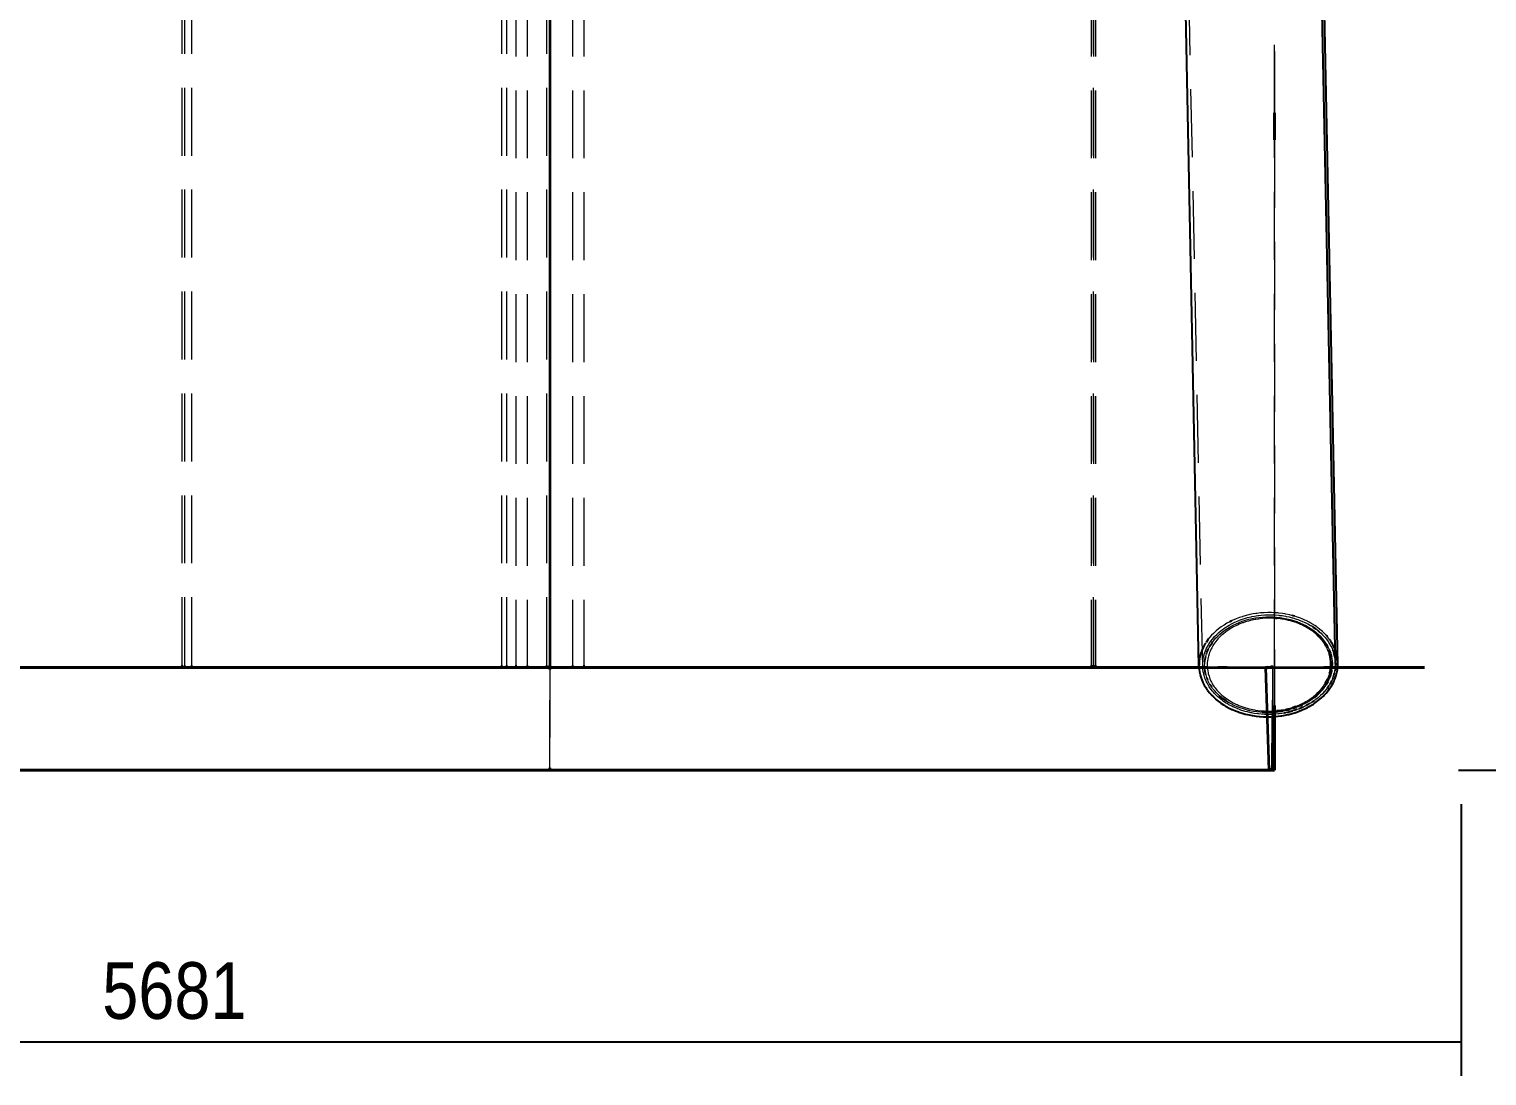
# Model space of a CAD drawing. Header units: millimetres. Extents: x -11795 to 47768, y 22971 to 65021.
# Drawn here: x 17694 to 20911, y 30598 to 32909 of the extents above; entities that cross this region are included whole.
import ezdxf

# ---------------------------------------------------------------- set-up
doc = ezdxf.new("R2010")
doc.units = ezdxf.units.MM
doc.linetypes.add('HIDDEN_50', pattern=[225, 150, -75])
for name, color, linetype, lineweight in [('DIMENSIONS', 3, 'Continuous', 18), ('PLATE_HIDDEN', 8, 'HIDDEN_50', 18), ('PLATE_VISIBLE', 7, 'Continuous', 35), ('PROFILE_HIDDEN', 9, 'HIDDEN_50', 18), ('PROFILE_VISIBLE', 4, 'Continuous', 25)]:
    doc.layers.add(name, color=color, linetype=linetype, lineweight=lineweight)
doc.styles.add('OpenSansCondensed-Light', font='OpenSansCondensed-Light.ttf')
doc.dimstyles.new('DIM_1_50', dxfattribs={"dimscale": 50, "dimtxt": 2.5, "dimasz": 2.5, "dimexe": 1.5, "dimexo": 1.5, "dimgap": 1, "dimtad": 1, "dimdec": 0, "dimzin": 12, "dimdsep": 46, "dimtxsty": 'OpenSansCondensed-Light', "dimtsz": 0.00125, "dimcen": 2.5, "dimclrd": 3, "dimclre": 3, "dimclrt": 3, "dimazin": 3, "dimtfac": 0.5, "dimtmove": 2, "dimatfit": 3})

msp = doc.modelspace()

# ---------------------------------------------------------------- linework, layer by layer
at = {"layer": 'PLATE_HIDDEN'}
for p, q in [((18842.9, 34845.3), (18842.9, 31505)), ((18842.9, 34845.3), (18842.9, 31505)), ((18842.9, 31505), (18842.9, 34845.3)), ((18842.9, 34845.3), (18842.9, 31505)), ((18842.9, 34349.3), (18842.9, 31505)), ((18842.9, 31505), (18842.9, 34349.3)), ((18842.9, 31505), (18842.9, 34349.3)), ((20042.9, 34349.3), (20042.9, 31505)), ((20042.9, 31505), (20042.9, 34349.3)), ((20442.9, 33534.8), (20442.9, 32724.9)), ((20442.9, 32724.9), (20442.9, 33534.8)), ((20442.9, 33534.8), (20442.9, 32724.9)), ((20442.9, 32724.9), (20442.9, 33534.8)), ((20442.9, 33534.5), (20442.9, 32724.7)), ((20442.9, 32724.7), (20442.9, 33534.5)), ((20442.9, 32664.9), (20442.9, 31500)), ((20442.9, 31500), (20442.9, 32664.9)), ((20442.9, 32664.9), (20442.9, 31500)), ((20442.9, 31500), (20442.9, 32664.9)), ((20442.9, 32664.7), (20442.9, 31500)), ((20442.9, 31500), (20442.9, 32664.7)), ((20317.9, 31500), (20287.9, 31500)), ((20287.9, 31500), (20317.9, 31500)), ((20317.9, 31500), (20287.9, 31500)), ((20317.9, 31500), (20287.9, 31500)), ((20287.9, 31500), (20317.9, 31500)), ((20287.9, 31500), (20317.9, 31500)), ((20317.9, 31500), (20287.9, 31500)), ((20287.9, 31500), (20317.9, 31500)), ((20317.9, 31500), (20287.9, 31500)), ((20287.9, 31500), (20317.9, 31500)), ((20317.9, 31500), (20287.9, 31500)), ((20287.9, 31500), (20317.9, 31500)), ((20287.9, 31500), (20317.9, 31500)), ((20287.9, 31500), (20317.9, 31500)), ((20287.9, 31500), (20317.9, 31500)), ((20317.9, 31500), (20287.9, 31500)), ((20287.9, 31500), (20317.9, 31500)), ((20291.6, 31500), (20442.9, 31500)), ((20442.9, 31500), (20291.6, 31500)), ((20294.8, 31500), (20551.5, 31500)), ((20551.5, 31500), (20294.8, 31500)), ((20551.5, 31500), (20294.8, 31500)), ((20442.9, 31500), (20337.9, 31500)), ((20337.9, 31500), (20442.9, 31500)), ((20442.9, 31500), (20337.9, 31500)), ((20442.9, 31500), (20337.9, 31500)), ((20337.9, 31500), (20442.9, 31500)), ((20337.9, 31500), (20442.9, 31500)), ((20442.9, 31500), (20337.9, 31500)), ((20337.9, 31500), (20442.9, 31500)), ((20442.9, 31500), (20337.9, 31500)), ((20337.9, 31500), (20442.9, 31500)), ((20442.9, 31500), (20337.9, 31500)), ((20337.9, 31500), (20442.9, 31500)), ((20337.9, 31500), (20442.9, 31500)), ((20337.9, 31500), (20442.9, 31500)), ((20337.9, 31500), (20442.9, 31500)), ((20442.9, 31500), (20337.9, 31500)), ((20337.9, 31500), (20442.9, 31500)), ((20438.3, 31503.3), (20427.1, 31500.8)), ((20427.1, 31500.8), (20438.3, 31503.3)), ((20559.6, 31500), (20430.3, 31500)), ((20430.3, 31500), (20559.6, 31500)), ((20437.7, 31277.9), (20438.3, 31503.3)), ((20438.3, 31503.3), (20438, 31393)), ((20442.9, 31416.1), (20442.9, 31500)), ((20442.9, 31500), (20442.9, 31416.1)), ((20442.9, 31500), (20442.9, 31416.1)), ((20442.9, 31416.1), (20442.9, 31500)), ((20442.9, 31500), (20442.9, 31416.1)), ((20442.9, 31416.1), (20442.9, 31500)), ((20442.9, 31500), (20442.9, 31416.1)), ((20442.9, 31500), (20442.9, 31416.1)), ((20442.9, 31500), (20442.9, 31416.1)), ((20442.9, 31500), (20442.9, 31416.1)), ((20442.9, 31416.1), (20442.9, 31500)), ((18842.9, 31278), (18842.9, 31495.1)), ((18842.9, 31495.1), (18842.9, 31278)), ((18842.9, 31278), (18842.9, 31495.1)), ((18842.9, 31495.1), (18842.9, 31278)), ((18842.9, 31278), (18842.9, 31495.1)), ((18842.9, 31495.1), (18842.9, 31278)), ((18842.9, 31495.1), (18842.9, 31278)), ((20423.6, 31495.1), (20431.1, 31278))]:
    msp.add_line(p, q, dxfattribs=at)
at = {"layer": 'PLATE_VISIBLE'}
for p, q in [((18842.9, 34349.3), (18842.9, 31500)), ((20442.9, 32724.9), (20442.9, 32664.9)), ((20442.9, 32664.9), (20442.9, 32724.9)), ((20442.9, 32724.9), (20442.9, 32664.9)), ((20442.9, 32664.9), (20442.9, 32724.9)), ((20442.9, 32724.7), (20442.9, 32664.7)), ((20442.9, 32664.7), (20442.9, 32724.7)), ((18842.9, 31500), (17242.9, 31500)), ((18842.9, 31500), (17242.9, 31500)), ((20287.9, 31500), (17242.9, 31500)), ((17242.9, 31500), (20287.9, 31500)), ((20287.9, 31500), (17242.9, 31500)), ((20287.9, 31500), (17242.9, 31500)), ((17242.9, 31500), (20287.9, 31500)), ((17242.9, 31500), (20287.9, 31500)), ((20287.9, 31500), (17242.9, 31500)), ((18842.9, 31500), (17242.9, 31500)), ((17242.9, 31500), (18842.9, 31500)), ((17242.9, 31500), (20287.9, 31500)), ((20287.9, 31500), (17242.9, 31500)), ((17242.9, 31500), (20287.9, 31500)), ((17242.9, 31500), (20287.9, 31500)), ((17242.9, 31500), (20287.9, 31500)), ((17242.9, 31500), (20287.9, 31500)), ((17242.9, 31500), (20287.9, 31500)), ((18842.9, 31505), (18842.9, 31500)), ((18842.9, 31505), (18842.9, 31500)), ((18842.9, 31505), (18842.9, 31500)), ((18842.9, 31500), (18842.9, 31505)), ((18842.9, 31500), (18842.9, 31505)), ((18842.9, 31505), (18842.9, 31500)), ((18842.9, 31500), (18842.9, 31505)), ((18842.9, 31500), (20287.9, 31500)), ((20287.9, 31500), (18842.9, 31500)), ((18842.9, 31495.1), (18842.9, 31500)), ((18842.9, 31500), (18842.9, 31495.1)), ((18842.9, 31495.1), (18842.9, 31500)), ((18842.9, 31500), (18842.9, 31495.1)), ((18842.9, 31495.1), (18842.9, 31500)), ((18842.9, 31500), (18842.9, 31495.1)), ((20287.9, 31500), (18842.9, 31500)), ((18842.9, 31500), (18842.9, 31495.1)), ((20042.9, 31505), (20042.9, 31500)), ((20042.9, 31500), (20042.9, 31505)), ((20042.9, 31500), (20291.6, 31500)), ((20291.6, 31500), (20042.9, 31500)), ((20112.2, 31500), (20294.8, 31500)), ((20294.8, 31500), (20112.2, 31500)), ((20294.8, 31500), (20112.2, 31500)), ((20112.2, 31500), (20773.6, 31500)), ((20337.9, 31500), (20317.9, 31500)), ((20317.9, 31500), (20337.9, 31500)), ((20337.9, 31500), (20317.9, 31500)), ((20337.9, 31500), (20317.9, 31500)), ((20317.9, 31500), (20337.9, 31500)), ((20317.9, 31500), (20337.9, 31500)), ((20337.9, 31500), (20317.9, 31500)), ((20317.9, 31500), (20337.9, 31500)), ((20337.9, 31500), (20317.9, 31500)), ((20317.9, 31500), (20337.9, 31500)), ((20337.9, 31500), (20317.9, 31500)), ((20317.9, 31500), (20337.9, 31500)), ((20317.9, 31500), (20337.9, 31500)), ((20317.9, 31500), (20337.9, 31500)), ((20317.9, 31500), (20337.9, 31500)), ((20337.9, 31500), (20317.9, 31500)), ((20317.9, 31500), (20337.9, 31500)), ((20427.1, 31500.8), (20423.4, 31500)), ((20423.4, 31500), (20427.1, 31500.8)), ((20423.4, 31500), (20423.6, 31495.1)), ((20431.2, 31273.1), (20423.4, 31500)), ((20430.3, 31500), (20425.3, 31500)), ((20425.3, 31500), (20430.3, 31500)), ((20551.5, 31500), (20773.6, 31500)), ((20773.6, 31500), (20551.5, 31500)), ((20773.6, 31500), (20551.5, 31500)), ((20773.6, 31500), (20559.6, 31500)), ((20559.6, 31500), (20773.6, 31500)), ((20442.9, 31273.1), (20442.9, 31416.1)), ((20442.9, 31416.1), (20442.9, 31273.1)), ((20442.9, 31416.1), (20442.9, 31273.1)), ((20442.9, 31273.1), (20442.9, 31416.1)), ((20442.9, 31416.1), (20442.9, 31273.1)), ((20442.9, 31273.1), (20442.9, 31416.1)), ((20442.9, 31416.1), (20442.9, 31273.1)), ((20442.9, 31416.1), (20442.9, 31273.1)), ((20442.9, 31416.1), (20442.9, 31273.1)), ((20442.9, 31416.1), (20442.9, 31273.1)), ((20442.9, 31273.1), (20442.9, 31416.1)), ((20438, 31393), (20437.7, 31273.1)), ((20442.9, 31273.1), (17242.9, 31273.1)), ((17242.9, 31273.1), (20442.9, 31273.1)), ((20442.9, 31273.1), (17242.9, 31273.1)), ((20442.9, 31273.1), (17242.9, 31273.1)), ((20442.9, 31273.1), (17242.9, 31273.1)), ((20442.9, 31273.1), (17242.9, 31273.1)), ((18842.9, 31273.1), (18842.9, 31278)), ((18842.9, 31278), (18842.9, 31273.1)), ((18842.9, 31273.1), (18842.9, 31278)), ((18842.9, 31278), (18842.9, 31273.1)), ((18842.9, 31273.1), (18842.9, 31278)), ((18842.9, 31278), (18842.9, 31273.1)), ((18842.9, 31278), (18842.9, 31273.1)), ((18842.9, 31273.1), (20442.9, 31273.1)), ((20431.1, 31278), (20431.2, 31273.1)), ((20431.2, 31273.1), (20437.7, 31273.1)), ((20437.7, 31273.1), (20431.2, 31273.1)), ((20437.7, 31273.1), (20437.7, 31277.9))]:
    msp.add_line(p, q, dxfattribs=at)
at = {"layer": 'PROFILE_HIDDEN'}
for p, q in [((18031.4, 31505), (18031.4, 34849.6)), ((18031.4, 31505), (18031.4, 34849.6)), ((18037.4, 31505), (18037.4, 34849.6)), ((18037.4, 31505), (18037.4, 34849.6)), ((18052.9, 31505), (18052.9, 34849.6)), ((18052.9, 31505), (18052.9, 34849.6)), ((20284.2, 31502.2), (20221.1, 34606.2)), ((18736.9, 31505), (18736.9, 34430)), ((18736.9, 31505), (18736.9, 34430)), ((18748.2, 31505), (18748.2, 34430)), ((18748.2, 31505), (18748.2, 34430)), ((18836.9, 31505), (18836.9, 34430)), ((18836.9, 31505), (18836.9, 34430)), ((18767.9, 34349.3), (18767.9, 31505)), ((18767.9, 34349.3), (18767.9, 31505)), ((18792.9, 34349.3), (18792.9, 31505)), ((18792.9, 34349.3), (18792.9, 31505)), ((18892.9, 34349.3), (18892.9, 31505)), ((18892.9, 34349.3), (18892.9, 31505)), ((18917.9, 34349.3), (18917.9, 31505)), ((18917.9, 34349.3), (18917.9, 31505)), ((20037.9, 34349.3), (20037.9, 31505)), ((20037.9, 34349.3), (20037.9, 31505)), ((20037.9, 34349.3), (20037.9, 31505)), ((20037.9, 34349.3), (20037.9, 31505)), ((20047.9, 34349.3), (20047.9, 31505)), ((20047.9, 34349.3), (20047.9, 31505)), ((20047.9, 34349.3), (20047.9, 31505)), ((20047.9, 34349.3), (20047.9, 31505)), ((20337.5, 31597.4), (20331.2, 31593.6)), ((20342.8, 31600.3), (20337.5, 31597.4)), ((20342.6, 31593.3), (20348.9, 31596.8)), ((20343.5, 31600.6), (20342.8, 31600.3)), ((20351, 31604.3), (20347.6, 31602.6)), ((20348.9, 31596.8), (20351, 31597.8)), ((20356.5, 31606.6), (20351, 31604.3)), ((20351, 31597.8), (20355.4, 31599.9)), ((20351.1, 31593.2), (20357.7, 31596.4)), ((20355.4, 31599.9), (20362.1, 31602.8)), ((20358, 31607.3), (20356.5, 31606.6)), ((20357.7, 31596.4), (20364.5, 31599.3)), ((20365.3, 31610), (20358, 31607.3)), ((20365, 31595.5), (20360.7, 31593.6)), ((20362.1, 31602.8), (20364.3, 31603.7)), ((20364.3, 31603.7), (20369.1, 31605.5)), ((20364.5, 31599.3), (20371.5, 31601.9)), ((20371.6, 31598.1), (20365, 31595.5)), ((20371, 31611.9), (20365.3, 31610)), ((20369.1, 31605.5), (20376.2, 31607.8)), ((20372.7, 31612.5), (20371, 31611.9)), ((20371.5, 31601.9), (20378.6, 31604.2)), ((20373.7, 31598.8), (20371.6, 31598.1)), ((20380.3, 31614.6), (20372.7, 31612.5)), ((20378.4, 31600.5), (20373.7, 31598.8)), ((20376.2, 31607.8), (20378.3, 31608.5)), ((20378.3, 31608.5), (20383.4, 31609.9)), ((20385.4, 31602.5), (20378.4, 31600.5)), ((20378.6, 31604.2), (20385.9, 31606.2)), ((20386.1, 31616), (20380.3, 31614.6)), ((20383.4, 31609.9), (20390.8, 31611.7)), ((20387.5, 31603), (20385.4, 31602.5)), ((20385.9, 31606.2), (20393.4, 31607.9)), ((20388.1, 31616.5), (20386.1, 31616)), ((20392.5, 31604.3), (20387.5, 31603)), ((20395.9, 31618.1), (20388.1, 31616.5)), ((20390.8, 31611.7), (20392.9, 31612.1)), ((20399.7, 31605.8), (20392.5, 31604.3)), ((20392.9, 31612.1), (20398.3, 31613.2)), ((20393.4, 31607.9), (20400.9, 31609.3)), ((20401.7, 31619), (20395.9, 31618.1)), ((20398.3, 31613.2), (20405.9, 31614.4)), ((20401.7, 31606.1), (20399.7, 31605.8)), ((20400.9, 31609.3), (20408.6, 31610.4)), ((20403.9, 31619.3), (20401.7, 31619)), ((20407, 31606.9), (20401.7, 31606.1)), ((20411.9, 31620.2), (20403.9, 31619.3)), ((20405.9, 31614.4), (20407.9, 31614.7)), ((20414.4, 31607.8), (20407, 31606.9)), ((20407.9, 31614.7), (20413.5, 31615.3)), ((20408.6, 31610.4), (20416.3, 31611.1)), ((20417.7, 31620.6), (20411.9, 31620.2)), ((20413.5, 31615.3), (20421.2, 31615.9)), ((20416.3, 31608), (20414.4, 31607.8)), ((20416.3, 31611.1), (20424, 31611.6)), ((20421.8, 31608.4), (20416.3, 31608)), ((20419.9, 31620.8), (20417.7, 31620.6)), ((20428, 31621.1), (20419.9, 31620.8)), ((20421.2, 31615.9), (20423.2, 31616)), ((20429.3, 31608.7), (20421.8, 31608.4)), ((20423.2, 31616), (20429, 31616.2)), ((20424, 31611.6), (20431.8, 31611.7)), ((20433.7, 31621.1), (20428, 31621.1)), ((20429, 31616.2), (20436.7, 31616.2)), ((20431.1, 31608.7), (20429.3, 31608.7)), ((20436.7, 31608.7), (20431.1, 31608.7)), ((20431.8, 31611.7), (20439.5, 31611.5)), ((20436.1, 31621), (20433.7, 31621.1)), ((20444.2, 31620.7), (20436.1, 31621)), ((20436.7, 31616.2), (20438.5, 31616.1)), ((20444.2, 31608.3), (20436.7, 31608.7)), ((20438.5, 31616.1), (20444.4, 31615.8)), ((20439.5, 31611.5), (20447.2, 31611)), ((20449.7, 31620.2), (20444.2, 31620.7)), ((20445, 31608.2), (20444.2, 31608.3)), ((20444.4, 31615.8), (20452.1, 31615.2)), ((20447.2, 31611), (20454.9, 31610.2)), ((20451.6, 31607.7), (20448.7, 31607.9)), ((20452.2, 31620), (20449.7, 31620.2)), ((20458.9, 31606.7), (20451.6, 31607.7)), ((20452.1, 31615.2), (20453.7, 31615)), ((20460.2, 31619), (20452.2, 31620)), ((20453.7, 31615), (20459.7, 31614.3)), ((20454.9, 31610.2), (20462.5, 31609)), ((20460.4, 31606.5), (20458.9, 31606.7)), ((20459.7, 31614.3), (20467.2, 31613)), ((20465.4, 31618.1), (20460.2, 31619)), ((20466.1, 31605.5), (20460.4, 31606.5)), ((20462.5, 31609), (20470, 31607.5)), ((20468, 31617.7), (20465.4, 31618.1)), ((20473.3, 31603.9), (20466.1, 31605.5)), ((20467.2, 31613), (20468.7, 31612.7)), ((20475.8, 31616.1), (20468, 31617.7)), ((20468.7, 31612.7), (20474.7, 31611.5)), ((20470, 31607.5), (20477.3, 31605.8)), ((20474.6, 31603.6), (20473.3, 31603.9)), ((20480.3, 31602.1), (20474.6, 31603.6)), ((20474.7, 31611.5), (20482, 31609.7)), ((20480.8, 31614.8), (20475.8, 31616.1)), ((20477.3, 31605.8), (20484.5, 31603.7)), ((20487.2, 31600), (20480.3, 31602.1)), ((20482.1, 31614.5), (20480.8, 31614.8)), ((20482, 31609.7), (20483.3, 31609.3)), ((20483.3, 31609.3), (20489.2, 31607.6)), ((20484.5, 31603.7), (20491.6, 31601.3)), ((20490.9, 31611.9), (20487.2, 31613)), ((20488.3, 31599.6), (20487.2, 31600)), ((20493.9, 31597.6), (20488.3, 31599.6)), ((20489.2, 31607.6), (20496.2, 31605.2)), ((20495.6, 31610.3), (20490.9, 31611.9)), ((20491.6, 31601.3), (20498.4, 31598.6)), ((20500.4, 31594.9), (20493.9, 31597.6)), ((20498.3, 31609.4), (20495.6, 31610.3)), ((20496.2, 31605.2), (20497.3, 31604.7)), ((20497.3, 31604.7), (20503, 31602.5)), ((20505.4, 31606.5), (20498.3, 31609.4)), ((20498.4, 31598.6), (20505.1, 31595.7)), ((20501.4, 31594.5), (20500.4, 31594.9)), ((20503, 31602.5), (20509.6, 31599.5)), ((20505.1, 31595.7), (20511.5, 31592.5)), ((20509.6, 31604.6), (20505.4, 31606.5)), ((20512.3, 31603.4), (20509.6, 31604.6)), ((20509.6, 31599.5), (20510.6, 31599.1)), ((20510.6, 31599.1), (20516, 31596.3)), ((20519, 31600.1), (20512.3, 31603.4)), ((20516, 31596.3), (20522.2, 31592.9)), ((20522.8, 31597.9), (20519, 31600.1)), ((20525.4, 31596.4), (20522.8, 31597.9)), ((20531.6, 31592.6), (20525.4, 31596.4)), ((20298.8, 31565.3), (20297, 31563)), ((20299.4, 31566), (20298.8, 31565.3)), ((20303.8, 31571.1), (20299.4, 31566)), ((20302.3, 31558.1), (20306.2, 31563.2)), ((20307.9, 31575.2), (20303.8, 31571.1)), ((20306.2, 31563.2), (20307.9, 31565.1)), ((20308.7, 31576), (20307.9, 31575.2)), ((20307.9, 31565.1), (20310.5, 31568.1)), ((20308.6, 31559.4), (20312.8, 31564.4)), ((20313.8, 31580.7), (20308.7, 31576)), ((20310.5, 31568.1), (20315.1, 31572.8)), ((20312.8, 31564.4), (20317.3, 31569.1)), ((20318.4, 31584.5), (20313.8, 31580.7)), ((20315.1, 31572.8), (20316.9, 31574.5)), ((20317.9, 31563), (20316.3, 31561.1)), ((20316.9, 31574.5), (20320, 31577.3)), ((20317.3, 31569.1), (20322.2, 31573.7)), ((20320.5, 31565.8), (20317.9, 31563)), ((20319.3, 31585.2), (20318.4, 31584.5)), ((20325.1, 31589.5), (20319.3, 31585.2)), ((20320, 31577.3), (20325.2, 31581.7)), ((20325.1, 31570.2), (20320.5, 31565.8)), ((20322.2, 31573.7), (20327.4, 31578.1)), ((20330.1, 31592.8), (20325.1, 31589.5)), ((20326.9, 31571.9), (20325.1, 31570.2)), ((20325.2, 31581.7), (20327.2, 31583.2)), ((20329.9, 31574.5), (20326.9, 31571.9)), ((20327.2, 31583.2), (20330.7, 31585.8)), ((20327.4, 31578.1), (20332.9, 31582.2)), ((20335.1, 31578.6), (20329.9, 31574.5)), ((20331.2, 31593.6), (20330.1, 31592.8)), ((20330.7, 31585.8), (20336.5, 31589.7)), ((20332.9, 31582.2), (20338.7, 31586.1)), ((20337.1, 31580), (20335.1, 31578.6)), ((20336.5, 31589.7), (20338.6, 31591)), ((20340.6, 31582.5), (20337.1, 31580)), ((20338.6, 31591), (20342.6, 31593.3)), ((20338.7, 31586.1), (20344.8, 31589.8)), ((20346.3, 31586.1), (20340.6, 31582.5)), ((20344.8, 31589.8), (20351.1, 31593.2)), ((20348.4, 31587.2), (20346.3, 31586.1)), ((20352.3, 31589.5), (20348.4, 31587.2)), ((20358.5, 31592.6), (20352.3, 31589.5)), ((20360.7, 31593.6), (20358.5, 31592.6)), ((20506.7, 31592), (20501.4, 31594.5)), ((20512.8, 31588.8), (20506.7, 31592)), ((20511.5, 31592.5), (20517.7, 31589)), ((20513.6, 31588.3), (20512.8, 31588.8)), ((20518.6, 31585.3), (20513.6, 31588.3)), ((20517.7, 31589), (20523.6, 31585.3)), ((20524.1, 31581.7), (20518.6, 31585.3)), ((20522.2, 31592.9), (20523, 31592.4)), ((20523, 31592.4), (20525.5, 31590.8)), ((20523.6, 31585.3), (20529.2, 31581.3)), ((20524.8, 31581.2), (20524.1, 31581.7)), ((20529.4, 31577.8), (20524.8, 31581.2)), ((20529.2, 31581.3), (20534.5, 31577.1)), ((20534.4, 31573.6), (20529.4, 31577.8)), ((20535, 31590.2), (20531.6, 31592.6)), ((20534.3, 31584.8), (20536.7, 31582.9)), ((20534.9, 31573.2), (20534.4, 31573.6)), ((20534.5, 31577.1), (20539.5, 31572.7)), ((20537, 31571.3), (20534.9, 31573.2)), ((20537.4, 31588.4), (20535, 31590.2)), ((20543, 31584.1), (20537.4, 31588.4)), ((20539.5, 31572.7), (20541.8, 31570.4)), ((20543.5, 31564.8), (20541.3, 31567.1)), ((20541.6, 31578.9), (20544.1, 31576.7)), ((20546, 31581.5), (20543, 31584.1)), ((20544.1, 31576.7), (20544.6, 31576.3)), ((20544.6, 31576.3), (20548.8, 31572.2)), ((20548.3, 31579.5), (20546, 31581.5)), ((20553.2, 31574.7), (20548.3, 31579.5)), ((20548.8, 31572.2), (20553.2, 31567.4)), ((20555.7, 31572), (20553.2, 31574.7)), ((20553.2, 31567.4), (20553.6, 31567)), ((20553.6, 31567), (20557.3, 31562.5)), ((20556.7, 31570.9), (20555.7, 31572)), ((20557.3, 31562.5), (20561, 31557.5)), ((20562, 31564.6), (20559.9, 31567.2)), ((20564.1, 31561.8), (20562, 31564.6)), ((20286.7, 31525.3), (20288.3, 31531)), ((20288.3, 31531), (20289.2, 31533.6)), ((20289.2, 31533.6), (20290.3, 31536.6)), ((20291.1, 31554.6), (20289.6, 31552.2)), ((20290.3, 31536.6), (20292.8, 31542.2)), ((20292.8, 31542.2), (20294, 31544.5)), ((20294, 31544.5), (20295.6, 31547.6)), ((20295.6, 31547.6), (20298.8, 31552.9)), ((20298.3, 31530.3), (20296.7, 31524.9)), ((20297, 31540.9), (20298.3, 31543.7)), ((20298.3, 31543.7), (20299.9, 31546.4)), ((20299.3, 31532.8), (20298.3, 31530.3)), ((20298.8, 31552.9), (20300.2, 31555.1)), ((20300.4, 31535.7), (20299.3, 31532.8)), ((20300.2, 31555.1), (20302.3, 31558.1)), ((20302.8, 31541.1), (20300.4, 31535.7)), ((20304, 31543.3), (20302.8, 31541.1)), ((20305.6, 31546.3), (20304, 31543.3)), ((20308.8, 31551.4), (20305.6, 31546.3)), ((20306.7, 31556.9), (20308.6, 31559.4)), ((20310.3, 31553.4), (20308.8, 31551.4)), ((20312.4, 31556.3), (20310.3, 31553.4)), ((20316.3, 31561.1), (20312.4, 31556.3)), ((20551.2, 31555.3), (20549.3, 31557.7)), ((20550.4, 31560.8), (20552.4, 31558.3)), ((20552.9, 31552.6), (20551.4, 31554.9)), ((20552.4, 31558.3), (20555.9, 31553.1)), ((20555.9, 31553.1), (20557.5, 31550.5)), ((20557.4, 31545.2), (20556, 31547.7)), ((20560, 31539.9), (20558.8, 31542.4)), ((20562.2, 31534.6), (20560, 31539.9)), ((20560.5, 31545.1), (20561.9, 31542.4)), ((20561.2, 31557.1), (20564.3, 31552.3)), ((20561.9, 31542.4), (20563.1, 31539.7)), ((20563.1, 31531.8), (20562.2, 31534.4)), ((20565, 31560.5), (20564.1, 31561.8)), ((20564.3, 31552.3), (20567.3, 31546.9)), ((20567.4, 31546.6), (20569.9, 31541.5)), ((20569.9, 31541.5), (20571, 31538.7)), ((20572.2, 31535.7), (20573, 31533)), ((20284.2, 31508), (20284.4, 31510.8)), ((20284.2, 31502.2), (20284.2, 31508)), ((20284.3, 31500.7), (20284.2, 31502.2)), ((20284.4, 31510.8), (20284.6, 31513.8)), ((20284.6, 31513.8), (20285.4, 31519.6)), ((20285.4, 31519.6), (20286, 31522.3)), ((20286, 31522.3), (20286.7, 31525.3)), ((20288.5, 31503.7), (20288.6, 31509.6)), ((20288.8, 31497.9), (20288.5, 31503.7)), ((20288.6, 31509.6), (20288.9, 31512.5)), ((20290.9, 31524), (20291.6, 31526.9)), ((20291.6, 31526.9), (20292.5, 31529.7)), ((20294.4, 31510.9), (20294.2, 31508.2)), ((20294.2, 31508.2), (20294.2, 31502.6)), ((20294.2, 31502.6), (20294.2, 31501.2)), ((20294.6, 31513.7), (20294.4, 31510.9)), ((20294.4, 31498.4), (20294.5, 31497)), ((20295.5, 31519.3), (20294.6, 31513.7)), ((20296, 31521.9), (20295.5, 31519.3)), ((20296.7, 31524.9), (20296, 31521.9)), ((20568.4, 31522.7), (20568.9, 31519.8)), ((20568.9, 31519.8), (20569.7, 31514)), ((20569.8, 31502.4), (20569.2, 31496.6)), ((20569.7, 31514), (20569.8, 31511.1)), ((20569.9, 31505.3), (20569.8, 31502.4)), ((20284.5, 31496.4), (20284.5, 31497.8)), ((20285.3, 31490.6), (20284.5, 31496.4)), ((20285.9, 31487.8), (20285.3, 31490.6)), ((20286.6, 31484.9), (20285.9, 31487.8)), ((20288.2, 31479.2), (20286.6, 31484.9)), ((20289.1, 31476.6), (20288.2, 31479.2)), ((20289.1, 31495), (20288.8, 31497.9)), ((20290.2, 31473.6), (20289.1, 31476.6)), ((20292.6, 31468.1), (20290.2, 31473.6)), ((20292.2, 31480.7), (20291.4, 31483.5)), ((20293.2, 31477.9), (20292.2, 31480.7)), ((20293.8, 31465.7), (20292.6, 31468.1)), ((20294.5, 31497), (20295.3, 31491.4)), ((20295.3, 31491.4), (20295.9, 31488.7)), ((20296.5, 31469.5), (20295.4, 31472.3)), ((20295.9, 31488.7), (20296.5, 31485.9)), ((20296.5, 31485.9), (20298.1, 31480.4)), ((20299.3, 31464.1), (20296.5, 31469.5)), ((20298.1, 31480.4), (20299, 31477.9)), ((20299, 31477.9), (20300.1, 31475)), ((20300.1, 31475), (20302.4, 31469.7)), ((20302.4, 31469.7), (20303.7, 31467.4)), ((20303.7, 31467.4), (20305.2, 31464.6)), ((20554, 31463.5), (20555.5, 31466.1)), ((20560.8, 31476.6), (20561.9, 31479.3)), ((20562.8, 31473.8), (20561.4, 31471)), ((20562, 31479.6), (20563.7, 31484.7)), ((20563.9, 31476.6), (20562.8, 31473.8)), ((20563.7, 31484.7), (20564.4, 31487.5)), ((20569.7, 31472.9), (20568.5, 31470.3)), ((20569.2, 31496.6), (20568.7, 31493.7)), ((20570.8, 31475.7), (20569.7, 31472.9)), ((20575.2, 31489.9), (20574.5, 31487)), ((20575.7, 31492.8), (20575.2, 31490.1)), ((20295.3, 31462.7), (20293.8, 31465.7)), ((20298.5, 31457.4), (20295.3, 31462.7)), ((20300, 31455.2), (20298.5, 31457.4)), ((20300.9, 31461.5), (20299.3, 31464.1)), ((20302, 31452.3), (20300, 31455.2)), ((20305.9, 31447.3), (20302, 31452.3)), ((20306.1, 31453.7), (20304.3, 31456.3)), ((20305.2, 31464.6), (20308.3, 31459.5)), ((20307.7, 31445.3), (20305.9, 31447.3)), ((20310, 31448.7), (20306.1, 31453.7)), ((20310.1, 31442.5), (20307.7, 31445.3)), ((20308.3, 31459.5), (20309.8, 31457.4)), ((20309.8, 31457.4), (20311.8, 31454.6)), ((20314.3, 31443.9), (20310, 31448.7)), ((20314.7, 31437.8), (20310.1, 31442.5)), ((20311.8, 31454.6), (20315.7, 31449.8)), ((20319, 31439.3), (20314.3, 31443.9)), ((20316.6, 31436.1), (20314.7, 31437.8)), ((20315.7, 31449.8), (20317.4, 31447.9)), ((20319.6, 31433.4), (20316.6, 31436.1)), ((20317.4, 31447.9), (20319.9, 31445.2)), ((20321.5, 31437.1), (20319, 31439.3)), ((20319.9, 31445.2), (20324.4, 31440.8)), ((20324.4, 31440.8), (20326.3, 31439.1)), ((20326.3, 31439.1), (20329.2, 31436.6)), ((20329.2, 31436.6), (20334.4, 31432.6)), ((20524.1, 31432.3), (20528.7, 31435.7)), ((20528.7, 31435.7), (20533.7, 31439.9)), ((20533.7, 31439.9), (20534.3, 31440.4)), ((20534.3, 31440.4), (20538.5, 31444.3)), ((20538.5, 31444.3), (20542.9, 31448.8)), ((20543.7, 31437.2), (20538.7, 31432.8)), ((20542.9, 31448.8), (20543.3, 31449.3)), ((20543.3, 31449.3), (20546.9, 31453.6)), ((20545.6, 31447.6), (20543.4, 31445.2)), ((20544.3, 31437.8), (20543.7, 31437.2)), ((20548.5, 31441.9), (20544.3, 31437.8)), ((20547.7, 31450.1), (20545.6, 31447.6)), ((20546.9, 31453.6), (20548.8, 31456)), ((20550.7, 31444.3), (20548.5, 31441.9)), ((20551, 31458.9), (20554, 31463.5)), ((20553.6, 31457.6), (20551.7, 31455.1)), ((20557, 31451.6), (20553.3, 31447.2)), ((20555.3, 31460.3), (20553.6, 31457.6)), ((20558.9, 31454.2), (20557, 31451.6)), ((20564.1, 31462), (20562.5, 31459.6)), ((20565.6, 31464.7), (20564.1, 31462)), ((20324.8, 31429.1), (20319.6, 31433.4)), ((20326.9, 31427.6), (20324.8, 31429.1)), ((20330.3, 31425.1), (20326.9, 31427.6)), ((20336, 31421.3), (20330.3, 31425.1)), ((20334.4, 31432.6), (20336.4, 31431.2)), ((20338.3, 31420), (20336, 31421.3)), ((20336.4, 31431.2), (20339.8, 31428.8)), ((20340.8, 31422.9), (20337.8, 31424.8)), ((20342.1, 31417.7), (20338.3, 31420)), ((20339.8, 31428.8), (20345.5, 31425.2)), ((20346.9, 31419.5), (20340.8, 31422.9)), ((20348.4, 31414.4), (20342.1, 31417.7)), ((20345.5, 31425.2), (20347.7, 31424)), ((20353.4, 31416.2), (20346.9, 31419.5)), ((20347.7, 31424), (20351.5, 31421.9)), ((20350.6, 31413.3), (20348.4, 31414.4)), ((20354.9, 31411.3), (20350.6, 31413.3)), ((20351.5, 31421.9), (20357.6, 31418.9)), ((20360, 31413.3), (20353.4, 31416.2)), ((20361.6, 31408.5), (20354.9, 31411.3)), ((20357.6, 31418.9), (20359.9, 31417.9)), ((20359.9, 31417.9), (20364.1, 31416)), ((20366.9, 31410.6), (20360, 31413.3)), ((20363.9, 31407.6), (20361.6, 31408.5)), ((20368.5, 31405.9), (20363.9, 31407.6)), ((20364.1, 31416), (20370.7, 31413.5)), ((20373.9, 31408.3), (20366.9, 31410.6)), ((20375.6, 31403.7), (20368.5, 31405.9)), ((20370.7, 31413.5), (20372.9, 31412.8)), ((20372.9, 31412.8), (20377.4, 31411.2)), ((20381.1, 31406.2), (20373.9, 31408.3)), ((20377.9, 31403), (20375.6, 31403.7)), ((20377.4, 31411.2), (20384.4, 31409.3)), ((20382.8, 31401.7), (20377.9, 31403)), ((20388.5, 31404.4), (20381.1, 31406.2)), ((20390.2, 31400), (20382.8, 31401.7)), ((20384.4, 31409.3), (20386.6, 31408.7)), ((20386.6, 31408.7), (20391.5, 31407.6)), ((20396, 31402.9), (20388.5, 31404.4)), ((20391.5, 31407.6), (20398.7, 31406.2)), ((20403.5, 31401.8), (20396, 31402.9)), ((20398.7, 31406.2), (20400.8, 31405.9)), ((20400.8, 31405.9), (20406, 31405.1)), ((20411.2, 31401), (20403.5, 31401.8)), ((20406, 31405.1), (20413.3, 31404.3)), ((20413.3, 31404.3), (20415.4, 31404.2)), ((20415.4, 31404.2), (20420.8, 31403.8)), ((20420.8, 31403.8), (20428.2, 31403.6)), ((20428.2, 31403.6), (20430.1, 31403.6)), ((20430.1, 31403.6), (20435.7, 31403.7)), ((20435.7, 31403.7), (20443.1, 31404.2)), ((20443.1, 31404.2), (20444.9, 31404.3)), ((20444.9, 31404.3), (20447.7, 31404.6)), ((20458.7, 31406.1), (20459.5, 31406.2)), ((20459.5, 31406.2), (20465.1, 31407.3)), ((20465.1, 31404), (20461.3, 31403.3)), ((20465.1, 31407.3), (20468.7, 31408.1)), ((20468.8, 31404.9), (20465.1, 31404)), ((20473, 31409.1), (20473.7, 31409.3)), ((20473.7, 31409.3), (20479.3, 31410.8)), ((20479.8, 31407.8), (20476.2, 31406.8)), ((20479.3, 31410.8), (20482.8, 31411.9)), ((20483.4, 31408.9), (20479.8, 31407.8)), ((20482.9, 31403.8), (20482.1, 31403.6)), ((20485.7, 31404.7), (20482.9, 31403.8)), ((20490.2, 31414.5), (20492.9, 31415.5)), ((20493.9, 31412.7), (20490.5, 31411.4)), ((20495.6, 31408.1), (20492.1, 31406.9)), ((20492.9, 31415.5), (20499.5, 31418.2)), ((20497.3, 31414.1), (20493.9, 31412.7)), ((20496.3, 31408.4), (20495.6, 31408.1)), ((20499.5, 31418.2), (20500.6, 31418.8)), ((20500.6, 31418.8), (20505.8, 31421.3)), ((20507.3, 31418.7), (20504, 31417.1)), ((20505.8, 31421.3), (20511.9, 31424.5)), ((20509.1, 31413.9), (20505.8, 31412.4)), ((20513.6, 31422.1), (20507.3, 31418.7)), ((20510.2, 31414.5), (20509.1, 31413.9)), ((20512.8, 31415.9), (20510.2, 31414.5)), ((20511.9, 31424.5), (20512.8, 31425.1)), ((20512.8, 31425.1), (20517.8, 31428)), ((20519.7, 31425.8), (20513.6, 31422.1)), ((20517.8, 31428), (20523.4, 31431.8)), ((20521.7, 31420.8), (20518.6, 31419)), ((20525.5, 31429.7), (20519.7, 31425.8)), ((20522.6, 31421.4), (20521.7, 31420.8)), ((20525.1, 31423), (20522.6, 31421.4)), ((20523.4, 31431.8), (20524.1, 31432.3)), ((20528.3, 31431.8), (20525.5, 31429.7)), ((20533.3, 31428.6), (20530.5, 31426.6)), ((20534, 31429.1), (20533.3, 31428.6)), ((20538.7, 31432.8), (20534, 31429.1)), ((20392.5, 31399.6), (20390.2, 31400)), ((20397.7, 31398.6), (20392.5, 31399.6)), ((20405.3, 31397.5), (20397.7, 31398.6)), ((20407.5, 31397.3), (20405.3, 31397.5)), ((20412.9, 31396.8), (20407.5, 31397.3)), ((20415.1, 31400.7), (20411.2, 31401)), ((20420.6, 31396.3), (20412.9, 31396.8)), ((20422.7, 31396.2), (20420.6, 31396.3)), ((20428.4, 31396.1), (20422.7, 31396.2)), ((20436.1, 31396.2), (20428.4, 31396.1)), ((20438, 31396.3), (20436.1, 31396.2)), ((20443.8, 31396.7), (20438, 31396.3)), ((20451.5, 31397.4), (20443.8, 31396.7)), ((20453.3, 31397.7), (20451.5, 31397.4)), ((20459.1, 31398.5), (20453.3, 31397.7)), ((20462.9, 31399.1), (20459.1, 31398.5)), ((20468.3, 31400.2), (20467.5, 31400)), ((20471.2, 31400.8), (20468.3, 31400.2))]:
    msp.add_line(p, q, dxfattribs=at)
at = {"layer": 'PROFILE_VISIBLE'}
for p, q in [((20582.5, 31506.7), (20519.4, 34610.7)), ((20577.1, 31507.2), (20529.4, 33857.7)), ((20276, 31502.2), (20243.3, 33114.1)), ((20344.1, 31601), (20343.5, 31600.6)), ((20347.6, 31602.6), (20344.1, 31601)), ((20445.8, 31608.2), (20445, 31608.2)), ((20448.7, 31607.9), (20445.8, 31608.2)), ((20483.5, 31614.1), (20482.1, 31614.5)), ((20487.2, 31613), (20483.5, 31614.1)), ((20297, 31563), (20295.3, 31560.7)), ((20525.5, 31590.8), (20528.1, 31589.2)), ((20528.1, 31589.2), (20533.7, 31585.2)), ((20536.7, 31582.9), (20539.1, 31581.1)), ((20539.1, 31569.3), (20537, 31571.3)), ((20539.1, 31581.1), (20541.6, 31578.9)), ((20541.3, 31567.1), (20539.1, 31569.3)), ((20541.8, 31570.4), (20544.1, 31568.1)), ((20547.5, 31560.1), (20543.8, 31564.4)), ((20544.1, 31568.1), (20548.4, 31563.2)), ((20548.4, 31563.2), (20550.4, 31560.8)), ((20557.8, 31569.8), (20556.7, 31570.9)), ((20559.9, 31567.2), (20557.8, 31569.8)), ((20280.3, 31531.9), (20278.7, 31526.4)), ((20280.5, 31532.4), (20280.3, 31531.9)), ((20282.6, 31538.2), (20280.5, 31532.4)), ((20284.9, 31543.4), (20282.6, 31538.2)), ((20285.2, 31544), (20284.9, 31543.4)), ((20288.2, 31549.7), (20285.2, 31544)), ((20289.6, 31552.2), (20288.2, 31549.7)), ((20295.3, 31560.7), (20291.5, 31555.3)), ((20292.5, 31529.7), (20293.4, 31532.6)), ((20293.4, 31532.6), (20295.7, 31538.2)), ((20295.7, 31538.2), (20297, 31540.9)), ((20299.9, 31546.4), (20301.4, 31549.1)), ((20301.4, 31549.1), (20304.8, 31554.3)), ((20304.8, 31554.3), (20306.7, 31556.9)), ((20549.3, 31557.7), (20547.5, 31560.1)), ((20554.5, 31550.3), (20552.9, 31552.6)), ((20556, 31547.7), (20554.5, 31550.3)), ((20557.5, 31550.5), (20559.1, 31547.8)), ((20558.8, 31542.4), (20557.6, 31544.9)), ((20559.1, 31547.8), (20560.5, 31545.1)), ((20563.1, 31539.7), (20564.3, 31536.9)), ((20564, 31529.2), (20563.1, 31531.8)), ((20564.3, 31536.9), (20566.3, 31531.3)), ((20565.9, 31559.3), (20565, 31560.5)), ((20569.3, 31553.8), (20565.9, 31559.3)), ((20566.3, 31531.3), (20567.8, 31525.6)), ((20570.9, 31551), (20569.3, 31553.8)), ((20572.4, 31548.2), (20570.9, 31551)), ((20571, 31538.7), (20572.1, 31535.9)), ((20575.1, 31542.5), (20572.4, 31548.2)), ((20573, 31533), (20573.9, 31530.3)), ((20573.9, 31530.3), (20575.3, 31524.6)), ((20576.2, 31539.6), (20575.1, 31542.5)), ((20577.4, 31536.7), (20576.2, 31539.6)), ((20579.2, 31530.8), (20577.4, 31536.7)), ((20579.9, 31527.9), (20579.2, 31530.8)), ((18031.4, 31500), (18031.4, 31505)), ((18031.4, 31500), (18031.4, 31505)), ((18052.9, 31500), (18031.4, 31500)), ((18031.4, 31500), (18037.4, 31500)), ((18037.4, 31500), (18037.4, 31505)), ((18037.4, 31500), (18037.4, 31505)), ((18037.4, 31500), (18052.9, 31500)), ((18052.9, 31500), (18052.9, 31505)), ((18052.9, 31500), (18052.9, 31505)), ((18736.9, 31500), (18736.9, 31505)), ((18736.9, 31500), (18736.9, 31505)), ((18748.2, 31500), (18736.9, 31500)), ((18736.9, 31500), (18836.9, 31500)), ((18748.2, 31500), (18748.2, 31505)), ((18748.2, 31500), (18748.2, 31505)), ((18836.9, 31500), (18748.2, 31500)), ((18767.9, 31505), (18767.9, 31500)), ((18767.9, 31505), (18767.9, 31500)), ((18767.9, 31500), (18917.9, 31500)), ((18917.9, 31500), (18767.9, 31500)), ((18792.9, 31505), (18792.9, 31500)), ((18792.9, 31505), (18792.9, 31500)), ((18892.9, 31500), (18792.9, 31500)), ((18792.9, 31500), (18892.9, 31500)), ((18836.9, 31500), (18836.9, 31505)), ((18836.9, 31500), (18836.9, 31505)), ((18892.9, 31505), (18892.9, 31500)), ((18892.9, 31505), (18892.9, 31500)), ((18917.9, 31505), (18917.9, 31500)), ((18917.9, 31505), (18917.9, 31500)), ((20037.9, 31505), (20037.9, 31500)), ((20037.9, 31505), (20037.9, 31500)), ((20037.9, 31505), (20037.9, 31500)), ((20037.9, 31505), (20037.9, 31500)), ((20037.9, 31500), (20047.9, 31500)), ((20047.9, 31500), (20037.9, 31500)), ((20037.9, 31500), (20047.9, 31500)), ((20047.9, 31500), (20037.9, 31500)), ((20047.9, 31505), (20047.9, 31500)), ((20047.9, 31505), (20047.9, 31500)), ((20047.9, 31505), (20047.9, 31500)), ((20047.9, 31505), (20047.9, 31500)), ((20276.1, 31508), (20276, 31502.2)), ((20276, 31502.2), (20276.4, 31496.1)), ((20276.5, 31514.3), (20276.1, 31508.3)), ((20277.4, 31520), (20276.5, 31514.3)), ((20278.7, 31526.4), (20277.4, 31520.4)), ((20284.4, 31499.3), (20284.3, 31500.7)), ((20284.5, 31497.8), (20284.4, 31499.3)), ((20288.9, 31512.5), (20289.2, 31515.4)), ((20289.2, 31515.4), (20290.2, 31521.2)), ((20290.2, 31521.2), (20290.9, 31524)), ((20294.2, 31501.2), (20294.3, 31499.8)), ((20294.3, 31499.8), (20294.4, 31498.4)), ((20565.3, 31523.7), (20564, 31529.2)), ((20566.3, 31518.1), (20565.4, 31523.6)), ((20566.2, 31495.8), (20566.9, 31501.4)), ((20566.9, 31512.6), (20566.3, 31518.1)), ((20567.1, 31507), (20566.9, 31512.6)), ((20566.9, 31501.5), (20567.1, 31507)), ((20567.8, 31525.6), (20568.4, 31522.7)), ((20569.8, 31511.1), (20569.9, 31508.2)), ((20569.9, 31508.2), (20569.9, 31505.3)), ((20575.3, 31524.5), (20576.3, 31518.8)), ((20576.9, 31501.4), (20576.2, 31495.6)), ((20576.3, 31518.8), (20576.9, 31513)), ((20576.9, 31513), (20577.1, 31507.2)), ((20577.1, 31507.2), (20576.9, 31501.5)), ((20580.7, 31524.9), (20579.9, 31527.9)), ((20581.7, 31518.8), (20580.7, 31524.9)), ((20581.5, 31494.6), (20582.2, 31500.6)), ((20582, 31516), (20581.7, 31518.8)), ((20582.3, 31512.8), (20582, 31516)), ((20582.2, 31500.6), (20582.3, 31504)), ((20582.5, 31506.7), (20582.3, 31512.8)), ((20582.3, 31504), (20582.5, 31506.7)), ((20276.4, 31495.9), (20277.2, 31490.1)), ((20277.2, 31490.1), (20278.4, 31484.1)), ((20278.5, 31484), (20280.1, 31478.2)), ((20280.1, 31478.2), (20282.2, 31472.3)), ((20282.2, 31472.3), (20284.6, 31466.5)), ((20284.6, 31466.5), (20287.5, 31461)), ((20289.5, 31492.1), (20289.1, 31495)), ((20290.6, 31486.4), (20289.5, 31492.1)), ((20291.4, 31483.5), (20290.6, 31486.4)), ((20294.2, 31475), (20293.2, 31477.9)), ((20295.4, 31472.3), (20294.2, 31475)), ((20555.5, 31466.1), (20557, 31468.6)), ((20560.1, 31468.3), (20557.1, 31462.9)), ((20557.2, 31469), (20559.6, 31473.9)), ((20559.6, 31473.9), (20560.8, 31476.6)), ((20561.4, 31471), (20560.1, 31468.3)), ((20565, 31479.4), (20563.9, 31476.6)), ((20564.4, 31487.5), (20565.2, 31490.2)), ((20566.8, 31485), (20565, 31479.4)), ((20565.2, 31490.4), (20566.2, 31495.8)), ((20567.1, 31467.4), (20565.6, 31464.7)), ((20568.2, 31490.8), (20566.8, 31485)), ((20568.5, 31470.3), (20567.3, 31467.8)), ((20568.7, 31493.7), (20568.2, 31490.8)), ((20571.9, 31478.5), (20570.8, 31475.7)), ((20571.8, 31465.1), (20573.5, 31468.5)), ((20573.8, 31484.1), (20572, 31478.8)), ((20573.5, 31468.5), (20574.6, 31470.8)), ((20574.5, 31487), (20573.8, 31484.1)), ((20574.6, 31470.8), (20576.9, 31476.6)), ((20576.2, 31495.6), (20575.7, 31492.8)), ((20576.9, 31476.6), (20578.1, 31480.1)), ((20578.1, 31480.1), (20578.9, 31482.6)), ((20578.9, 31482.6), (20580.4, 31488.5)), ((20580.4, 31488.5), (20581, 31492)), ((20581, 31492), (20581.5, 31494.6)), ((20287.5, 31460.9), (20290.8, 31455.4)), ((20290.8, 31455.4), (20294.3, 31450.1)), ((20294.5, 31450), (20298.5, 31444.7)), ((20298.5, 31444.7), (20302.7, 31439.9)), ((20302.5, 31458.8), (20300.9, 31461.5)), ((20304.3, 31456.3), (20302.5, 31458.8)), ((20302.9, 31439.7), (20307.7, 31434.8)), ((20307.7, 31434.8), (20312.4, 31430.4)), ((20324, 31434.9), (20321.5, 31437.1)), ((20329.3, 31430.6), (20324, 31434.9)), ((20531, 31433.9), (20528.3, 31431.8)), ((20536.2, 31438.2), (20531, 31433.9)), ((20541.1, 31442.8), (20536.2, 31438.2)), ((20543.4, 31445.2), (20541.1, 31442.8)), ((20547.2, 31433.6), (20550.5, 31436.7)), ((20549.8, 31452.5), (20547.7, 31450.1)), ((20548.8, 31456), (20550.7, 31458.5)), ((20551.7, 31455.1), (20549.8, 31452.5)), ((20550.5, 31436.7), (20552.2, 31438.4)), ((20552.9, 31446.7), (20550.7, 31444.3)), ((20552.2, 31438.4), (20556.9, 31443.4)), ((20557.1, 31462.9), (20555.3, 31460.3)), ((20556.9, 31443.4), (20559.6, 31446.7)), ((20560.7, 31456.8), (20558.9, 31454.2)), ((20559.6, 31446.7), (20561.2, 31448.6)), ((20561, 31457.2), (20560.7, 31456.8)), ((20562.5, 31459.6), (20561, 31457.2)), ((20561.2, 31448.6), (20565.1, 31454)), ((20565.1, 31454), (20567.3, 31457.3)), ((20567.3, 31457.3), (20568.6, 31459.4)), ((20568.6, 31459.4), (20571.8, 31465.1)), ((20312.8, 31430.1), (20318.2, 31425.7)), ((20318.2, 31425.7), (20323.4, 31421.8)), ((20323.4, 31421.8), (20323.9, 31421.4)), ((20323.9, 31421.4), (20329.9, 31417.4)), ((20334.9, 31426.7), (20329.3, 31430.6)), ((20329.9, 31417.4), (20335.6, 31414)), ((20337.8, 31424.8), (20334.9, 31426.7)), ((20335.6, 31414), (20336.2, 31413.7)), ((20336.2, 31413.7), (20342.8, 31410.2)), ((20342.8, 31410.2), (20348.8, 31407.3)), ((20348.8, 31407.3), (20349.6, 31406.9)), ((20349.6, 31406.9), (20356.6, 31404)), ((20356.6, 31404), (20362.9, 31401.6)), ((20362.9, 31401.6), (20363.8, 31401.3)), ((20449.9, 31401.6), (20442.2, 31400.8)), ((20447.7, 31404.6), (20450.5, 31404.9)), ((20457.5, 31402.6), (20449.9, 31401.6)), ((20450.5, 31404.9), (20457.8, 31405.9)), ((20461.3, 31403.3), (20457.5, 31402.6)), ((20457.8, 31405.9), (20458.7, 31406.1)), ((20468.7, 31408.1), (20472.3, 31408.9)), ((20472.5, 31405.7), (20468.8, 31404.9)), ((20472.3, 31408.9), (20473, 31409.1)), ((20476.2, 31406.8), (20472.5, 31405.7)), ((20481.4, 31403.4), (20474.1, 31401.5)), ((20482.1, 31403.6), (20481.4, 31403.4)), ((20482.8, 31411.9), (20486.2, 31413)), ((20487, 31410.1), (20483.4, 31408.9)), ((20488.6, 31405.6), (20485.7, 31404.7)), ((20486.2, 31413), (20487.5, 31413.5)), ((20490.5, 31411.4), (20487, 31410.1)), ((20487.5, 31413.5), (20490.2, 31414.5)), ((20492.1, 31406.9), (20488.6, 31405.6)), ((20489.4, 31400.6), (20496.8, 31403.2)), ((20496.9, 31408.6), (20496.3, 31408.4)), ((20496.8, 31403.2), (20501.9, 31405.3)), ((20502.5, 31410.9), (20496.9, 31408.6)), ((20500.7, 31415.5), (20497.3, 31414.1)), ((20504, 31417.1), (20500.7, 31415.5)), ((20501.9, 31405.3), (20503.9, 31406.1)), ((20505.8, 31412.4), (20502.5, 31410.9)), ((20503.9, 31406.1), (20510.9, 31409.3)), ((20510.9, 31409.3), (20515.6, 31411.7)), ((20515.5, 31417.2), (20512.8, 31415.9)), ((20518.6, 31419), (20515.5, 31417.2)), ((20515.6, 31411.7), (20517.6, 31412.7)), ((20517.6, 31412.7), (20524.1, 31416.4)), ((20524.1, 31416.4), (20528.4, 31419.1)), ((20527.6, 31424.6), (20525.1, 31423)), ((20530.5, 31426.6), (20527.6, 31424.6)), ((20528.4, 31419.1), (20530.3, 31420.4)), ((20530.3, 31420.4), (20536.3, 31424.5)), ((20536.3, 31424.5), (20540, 31427.5)), ((20540, 31427.5), (20541.9, 31429)), ((20541.9, 31429), (20547.2, 31433.6)), ((20363.8, 31401.3), (20371.2, 31398.9)), ((20371.2, 31398.9), (20377.6, 31397.1)), ((20377.6, 31397.1), (20378.8, 31396.8)), ((20378.8, 31396.8), (20386.5, 31395)), ((20386.5, 31395), (20393, 31393.8)), ((20393, 31393.8), (20394.3, 31393.6)), ((20394.3, 31393.6), (20402.2, 31392.4)), ((20402.2, 31392.4), (20408.8, 31391.7)), ((20408.8, 31391.7), (20410.2, 31391.6)), ((20410.2, 31391.6), (20418.3, 31391)), ((20418.9, 31400.4), (20415.1, 31400.7)), ((20418.3, 31391), (20424.8, 31390.9)), ((20426.7, 31400.2), (20418.9, 31400.4)), ((20424.8, 31390.9), (20426.4, 31390.8)), ((20426.4, 31390.8), (20434.5, 31391)), ((20434.4, 31400.4), (20426.7, 31400.2)), ((20442.2, 31400.8), (20434.4, 31400.4)), ((20434.5, 31391), (20440.8, 31391.3)), ((20440.8, 31391.3), (20442.5, 31391.4)), ((20442.5, 31391.4), (20450.6, 31392.2)), ((20450.6, 31392.2), (20456.7, 31393)), ((20456.7, 31393), (20458.6, 31393.2)), ((20458.6, 31393.2), (20466.4, 31394.6)), ((20466.7, 31399.8), (20462.9, 31399.1)), ((20466.4, 31394.6), (20472.3, 31395.9)), ((20467.5, 31400), (20466.7, 31399.8)), ((20474.1, 31401.5), (20471.2, 31400.8)), ((20472.3, 31395.9), (20474.2, 31396.3)), ((20474.2, 31396.3), (20481.9, 31398.3)), ((20481.9, 31398.3), (20487.4, 31400)), ((20487.4, 31400), (20489.4, 31400.6))]:
    msp.add_line(p, q, dxfattribs=at)

# ---------------------------------------------------------------- dimensions: what is measured, and where the dimension line sits
at = {"layer": 'DIMENSIONS'}
msp.add_linear_dim(base=(23254.9, 31273.1), p1=(20773.6, 31273.1), p2=(20773.6, 34860), angle=90, dimstyle='DIM_1_50', dxfattribs=at).render()
msp.add_linear_dim(base=(15174.2, 30673.1), p1=(15174.2, 31273.1), p2=(20854.9, 31273.1), dimstyle='DIM_1_50', dxfattribs=at).render()

doc.saveas('drawing.dxf')
